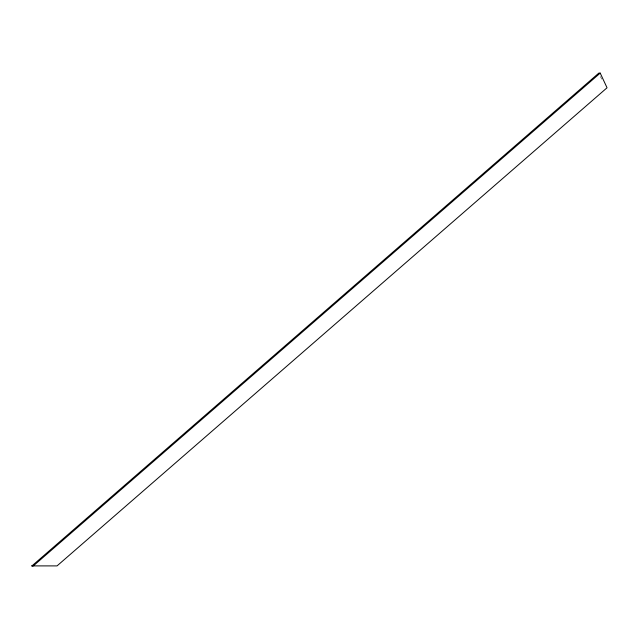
<?xml version="1.0" encoding="UTF-8"?>
<svg xmlns="http://www.w3.org/2000/svg" width="639" height="639" viewBox="0 0 639 639"><rect width="100%" height="100%" fill="white"/><g stroke="black" fill="none" stroke-linecap="round" stroke-linejoin="round"><path stroke-width="0.48" stroke-dasharray="3.19 2.4" d="M600.452 76.552L601.658 79.14"/><path stroke-width="0.96" d="M31.95 565.898L598.839 73.102L600.205 73.102L607.05 87.775L57.039 565.898L31.95 565.898L33.316 565.898L600.205 73.102"/></g></svg>
